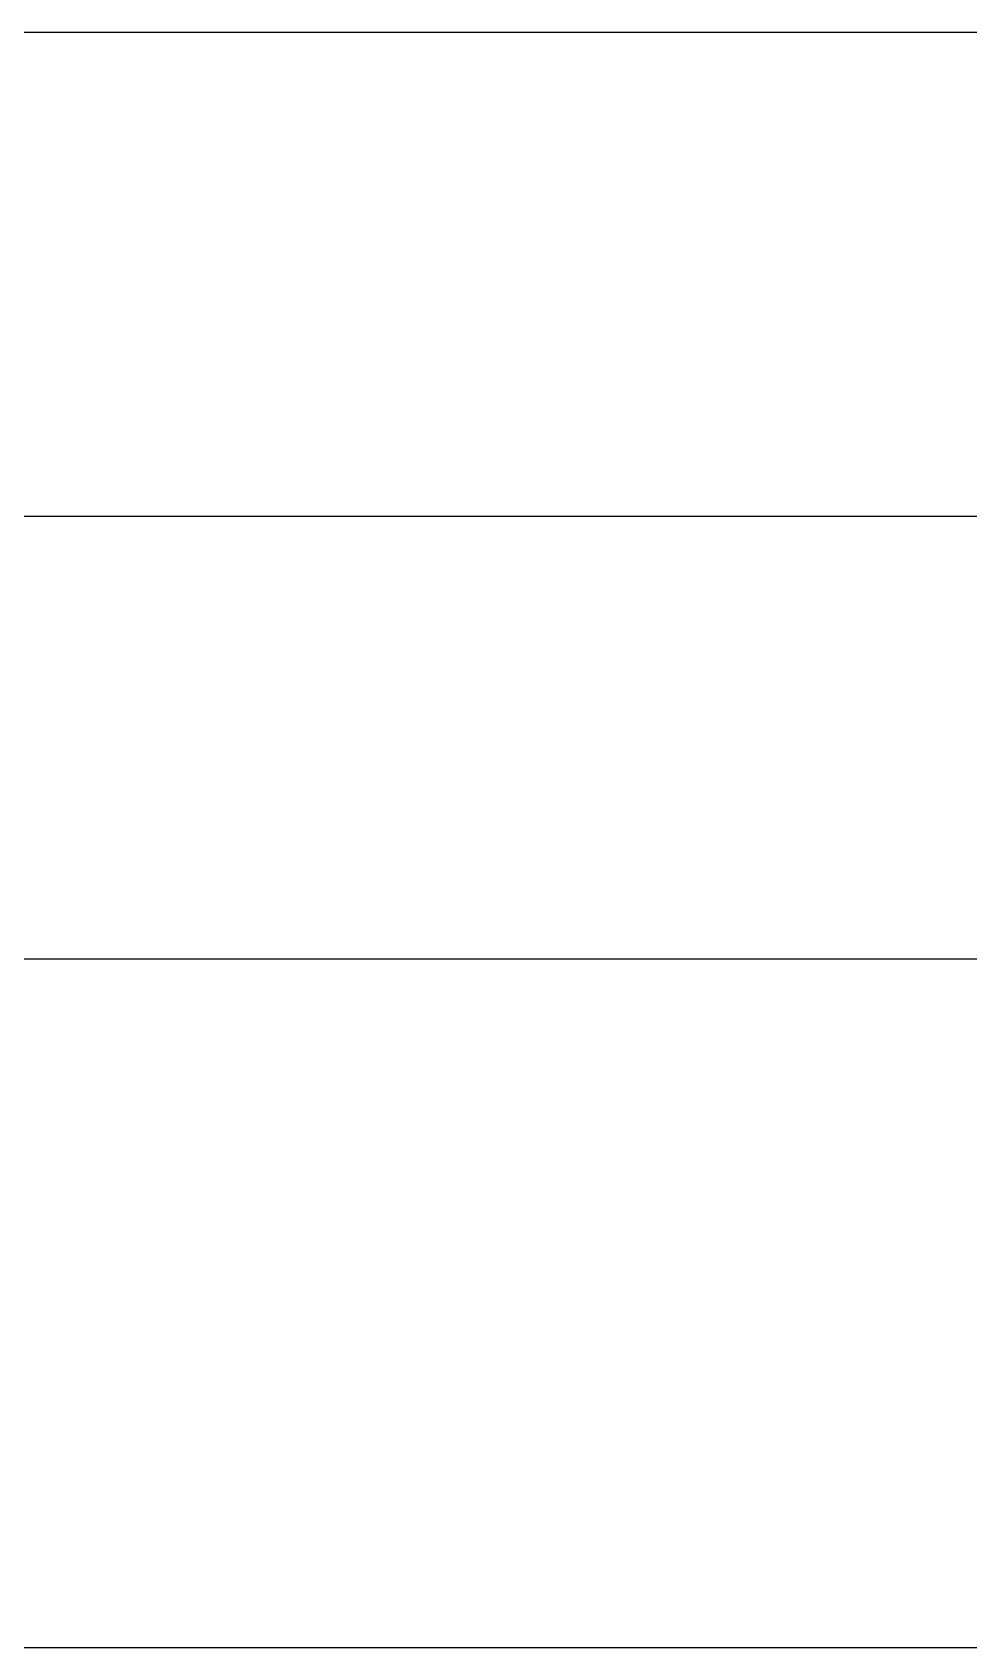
# Model space of a CAD drawing. Header units: millimetres. Extents: x 183 to 663, y -184 to 161.
# Drawn here: x 383.14 to 408.49, y 17.75 to 61.5 of the extents above; entities that cross this region are included whole.
import ezdxf

# ---------------------------------------------------------------- set-up
doc = ezdxf.new("R2010")
doc.units = ezdxf.units.MM
doc.layers.add('User.3', color=254, linetype='CONTINUOUS', true_color=0xb4dbd2)
doc.layers.add('User.4', color=57, linetype='CONTINUOUS', true_color=0x484848)

msp = doc.modelspace()

# ---------------------------------------------------------------- linework, layer by layer
at = {"layer": 'User.3', "linetype": 'CONTINUOUS'}
for p, q in [((293.5, 61.5), (549, 61.5)), ((305.75, 48.4), (429.75, 48.4)), ((429.75, 36.4), (293.5, 36.4)), ((529, 17.75), (313.5, 17.75))]:
    msp.add_line(p, q, dxfattribs=at)
at = {"layer": 'User.4', "linetype": 'CONTINUOUS'}
msp.add_line((293.5, 61.5), (549, 61.5), dxfattribs=at)

doc.saveas('drawing.dxf')
